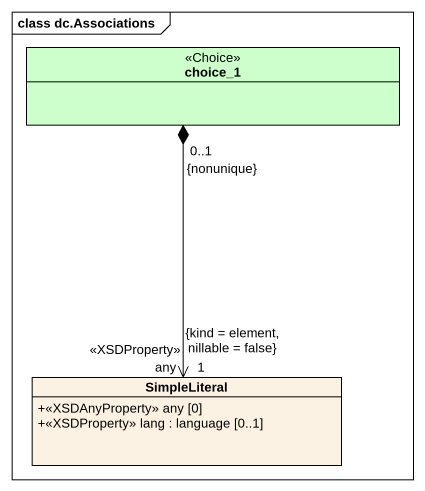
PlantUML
@startuml
mainframe class dc.Associations
hide circle
hide empty members
skinparam classAttributeIconSize 0
class choice_1 <<Choice>> #CCFFCC
class SimpleLiteral {
  +<<XSDAnyProperty>> any [0]
  +<<XSDProperty>> lang : language [0..1]
}
choice_1 "0..1\n{nonunique}" *--> "any\n<<XSDProperty>>\n1\n{kind = element, nillable = false}" SimpleLiteral
@enduml
